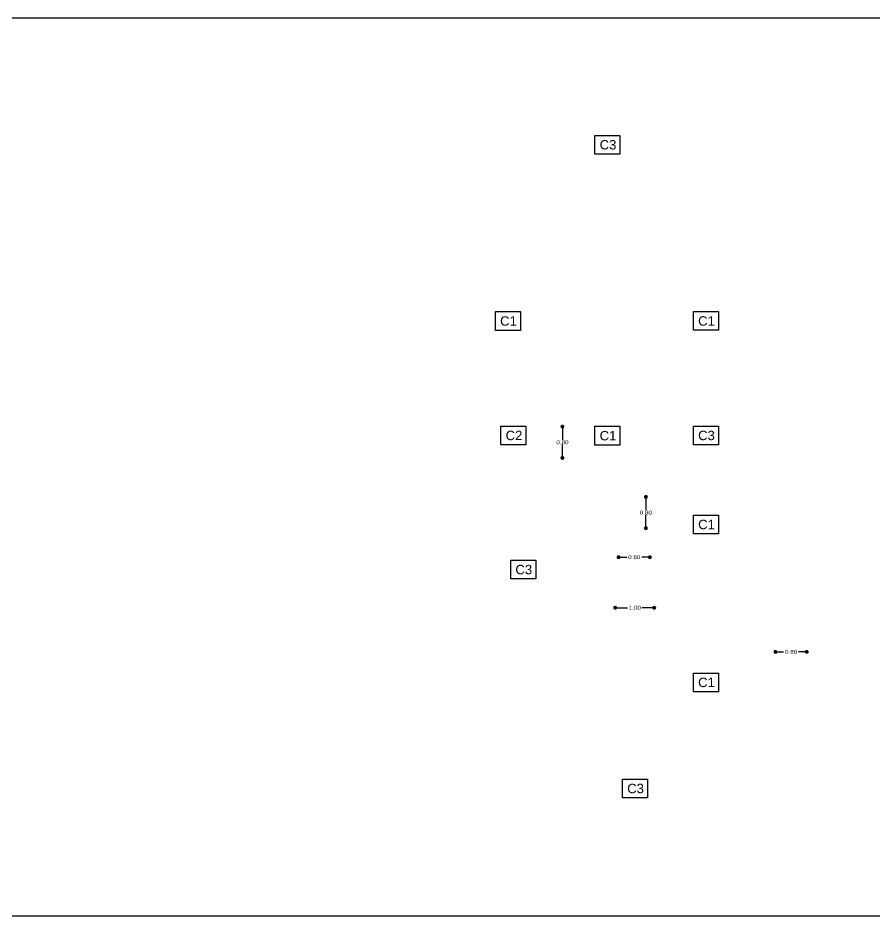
# Model space of a CAD drawing. Header units: metres. Extents: x -92 to 671, y -42 to 91.
# Drawn here: x 401.06 to 422.96, y 14.97 to 37.93 of the extents above; entities that cross this region are included whole.
import ezdxf

# ---------------------------------------------------------------- set-up
doc = ezdxf.new("R2010")
doc.units = ezdxf.units.M
doc.linetypes.add('_CONTINUOUS', pattern=[2, 1, 1])
doc.layers.add('01Texto 1', color=220, linetype='Continuous')
doc.layers.add('05DB-SUA', color=30, linetype='_CONTINUOUS', true_color=0xff7f00)
doc.styles.add('FUTURA', font='', dxfattribs={"width": 1.2})
doc.styles.get("Standard").update_dxf_attribs({"font": 'arial.ttf'})
doc.styles.get('FUTURA').set_extended_font_data('Futura Bk BT')
doc.dimstyles.new('50', dxfattribs={"dimscale": 0, "dimtxt": 0.1, "dimasz": 0.07, "dimexe": 0.2, "dimexo": 0.2, "dimgap": 0.01, "dimtad": 0, "dimtih": 1, "dimtoh": 1, "dimzin": 0, "dimdsep": 46, "dimtxsty": 'FUTURA', "dimblk": 'DOT', "dimcen": 0.1, "dimse1": 1, "dimse2": 1, "dimazin": 0, "dimtfac": 1, "dimtmove": 2, "dimatfit": 2, "dimldrblk": 'DOT', "dimfxl": 1, "dimtolj": 1, "dimarcsym": 0})

# ---------------------------------------------------------------- blocks, each defined once
blk = doc.blocks.new('_DOT')
at = {"color": 0, "linetype": 'ByBlock'}
blk.add_line((-0.5, 0), (-1, 0), dxfattribs=at)
at = {"color": 0, "linetype": 'ByBlock', "const_width": 0.5}
blk.add_lwpolyline([(-0.25, 0, 1), (0.25, 0, 1)], format="xyb", close=True, dxfattribs=at)
blk = doc.blocks.new('*D266')
at = {"layer": '05DB-SUA', "color": 0, "lineweight": -2, "ltscale": 15, "transparency": 16777216}
for p, q in [((414.989, 27.384), (414.989, 27.144)), ((414.989, 26.784), (414.989, 27.024))]:
    blk.add_line(p, q, dxfattribs=at)
at = {"layer": 'DEFPOINTS', "color": 0, "ltscale": 15, "transparency": 16777216}
for p in [(414.939, 27.484), (414.989, 27.484), (414.939, 26.684)]:
    blk.add_point(p, dxfattribs=at)
at = {"layer": '05DB-SUA', "color": 0, "lineweight": -2, "ltscale": 15, "transparency": 16777216, "xscale": 0.1, "yscale": 0.1, "zscale": 0.1}
for p, rotation in [((414.989, 27.484), 90), ((414.989, 26.684), 270)]:
    blk.add_blockref('_DOT', p, dxfattribs=dict(at, rotation=rotation))
at = {"layer": '05DB-SUA', "color": 0, "ltscale": 15, "transparency": 16777216, "insert": (414.989, 27.084), "char_height": 0.1, "attachment_point": 5, "style": 'FUTURA'}
blk.add_mtext('\\A1;0.80', dxfattribs=at)
blk = doc.blocks.new('*D267')
at = {"layer": '05DB-SUA', "color": 0, "lineweight": -2, "ltscale": 15, "transparency": 16777216}
for p, q in [((417.125, 25.586), (417.125, 25.346)), ((417.125, 24.986), (417.125, 25.226))]:
    blk.add_line(p, q, dxfattribs=at)
at = {"layer": 'DEFPOINTS', "color": 0, "ltscale": 15, "transparency": 16777216}
for p in [(417.125, 25.686), (417.339, 25.686), (417.339, 24.886)]:
    blk.add_point(p, dxfattribs=at)
at = {"layer": '05DB-SUA', "color": 0, "lineweight": -2, "ltscale": 15, "transparency": 16777216, "xscale": 0.1, "yscale": 0.1, "zscale": 0.1}
for p, rotation in [((417.125, 25.686), 90), ((417.125, 24.886), 270)]:
    blk.add_blockref('_DOT', p, dxfattribs=dict(at, rotation=rotation))
at = {"layer": '05DB-SUA', "color": 0, "ltscale": 15, "transparency": 16777216, "insert": (417.125, 25.286), "char_height": 0.1, "attachment_point": 5, "style": 'FUTURA'}
blk.add_mtext('\\A1;0.80', dxfattribs=at)
blk = doc.blocks.new('*D268')
at = {"layer": '05DB-SUA', "color": 0, "lineweight": -2, "ltscale": 15, "transparency": 16777216}
for p, q in [((416.527, 24.144), (416.634, 24.144)), ((417.127, 24.144), (417.02, 24.144))]:
    blk.add_line(p, q, dxfattribs=at)
at = {"layer": 'DEFPOINTS', "color": 0, "ltscale": 15, "transparency": 16777216}
for p in [(416.427, 24.144), (416.427, 23.975), (417.227, 23.975)]:
    blk.add_point(p, dxfattribs=at)
at = {"layer": '05DB-SUA', "color": 0, "lineweight": -2, "ltscale": 15, "transparency": 16777216, "xscale": 0.1, "yscale": 0.1, "zscale": 0.1, "rotation": 180}
blk.add_blockref('_DOT', (416.427, 24.144), dxfattribs=at)
at = {"layer": '05DB-SUA', "color": 0, "lineweight": -2, "ltscale": 15, "transparency": 16777216, "xscale": 0.1, "yscale": 0.1, "zscale": 0.1}
blk.add_blockref('_DOT', (417.227, 24.144), dxfattribs=at)
at = {"layer": '05DB-SUA', "color": 0, "ltscale": 15, "transparency": 16777216, "insert": (416.827, 24.144), "char_height": 0.1, "attachment_point": 5, "style": 'FUTURA'}
blk.add_mtext('\\A1;0.80', dxfattribs=at)
blk = doc.blocks.new('*D269')
at = {"layer": '05DB-SUA', "color": 0, "lineweight": -2, "ltscale": 15, "transparency": 16777216}
for p, q in [((416.44, 22.852), (416.658, 22.852)), ((417.239, 22.852), (417.021, 22.852))]:
    blk.add_line(p, q, dxfattribs=at)
at = {"layer": 'DEFPOINTS', "color": 0, "ltscale": 15, "transparency": 16777216}
for p in [(416.34, 22.852), (416.34, 22.378), (417.339, 22.378)]:
    blk.add_point(p, dxfattribs=at)
at = {"layer": '05DB-SUA', "color": 0, "lineweight": -2, "ltscale": 15, "transparency": 16777216, "xscale": 0.1, "yscale": 0.1, "zscale": 0.1, "rotation": 180}
blk.add_blockref('_DOT', (416.34, 22.852), dxfattribs=at)
at = {"layer": '05DB-SUA', "color": 0, "lineweight": -2, "ltscale": 15, "transparency": 16777216, "xscale": 0.1, "yscale": 0.1, "zscale": 0.1}
blk.add_blockref('_DOT', (417.339, 22.852), dxfattribs=at)
at = {"layer": '05DB-SUA', "color": 0, "ltscale": 15, "transparency": 16777216, "insert": (416.84, 22.852), "char_height": 0.1, "attachment_point": 5, "style": 'FUTURA'}
blk.add_mtext('\\A1;1.00', dxfattribs=at)
blk = doc.blocks.new('*D265')
at = {"layer": '05DB-SUA', "color": 0, "lineweight": -2, "ltscale": 15, "transparency": 16777216}
for p, q in [((420.54, 21.724), (420.647, 21.724)), ((421.139, 21.724), (421.033, 21.724))]:
    blk.add_line(p, q, dxfattribs=at)
at = {"layer": 'DEFPOINTS', "color": 0, "ltscale": 15, "transparency": 16777216}
for p in [(420.44, 21.878), (421.239, 21.878), (421.239, 21.724)]:
    blk.add_point(p, dxfattribs=at)
at = {"layer": '05DB-SUA', "color": 0, "lineweight": -2, "ltscale": 15, "transparency": 16777216, "xscale": 0.1, "yscale": 0.1, "zscale": 0.1, "rotation": 180}
blk.add_blockref('_DOT', (420.44, 21.724), dxfattribs=at)
at = {"layer": '05DB-SUA', "color": 0, "lineweight": -2, "ltscale": 15, "transparency": 16777216, "xscale": 0.1, "yscale": 0.1, "zscale": 0.1}
blk.add_blockref('_DOT', (421.239, 21.724), dxfattribs=at)
at = {"layer": '05DB-SUA', "color": 0, "ltscale": 15, "transparency": 16777216, "insert": (420.84, 21.724), "char_height": 0.1, "attachment_point": 5, "style": 'FUTURA'}
blk.add_mtext('\\A1;0.80', dxfattribs=at)

msp = doc.modelspace()

# ---------------------------------------------------------------- linework, layer by layer
at = {"layer": '01Texto 1'}
msp.add_lwpolyline([(379.157, 37.935), (448.001, 37.935), (448.001, 14.968), (379.157, 14.968)], close=True, dxfattribs=at)

# ---------------------------------------------------------------- texts
at = {"layer": '05DB-SUA', "color": 217, "true_color": 0x93278f, "char_height": 0.24, "attachment_point": 1, "bg_fill": 16, "box_fill_scale": 1.5, "bg_fill_color": 256, "bg_fill_transparency": 0}
for s, insert in [('\\pxql;C3', (415.942, 34.812)), ('\\pxql;C1', (413.395, 30.305)), ('\\pxql;C1', (418.461, 30.307)), ('\\pxql;C2', (413.535, 27.378)), ('\\pxql;C1', (415.942, 27.372)), ('\\pxql;C3', (418.461, 27.378)), ('\\pxql;C1', (418.461, 25.101)), ('\\pxql;C3', (413.786, 23.948)), ('\\pxql;C1', (418.461, 21.063)), ('\\pxql;C3', (416.647, 18.35))]:
    msp.add_mtext_dynamic_manual_height_columns(s, width=0.4, gutter_width=13.483, heights=[0], dxfattribs=dict(at, insert=insert))

# ---------------------------------------------------------------- dimensions: what is measured, and where the dimension line sits
at = {"layer": '05DB-SUA', "ltscale": 15}
for base, p1, p2, angle, picture, middle in [((414.989, 27.484), (414.939, 26.684), (414.939, 27.484), 90, '*D266', (414.989, 27.084)), ((417.125, 25.686), (417.339, 24.886), (417.339, 25.686), 90, '*D267', (417.125, 25.286)), ((416.427, 24.144), (417.227, 23.975), (416.427, 23.975), 180, '*D268', (416.827, 24.144))]:
    dim = msp.add_linear_dim(base=base, p1=p1, p2=p2, angle=angle, dimstyle='50', override={"dimscale": 1, "dimasz": 0.1}, dxfattribs=at)
    dim.commit()
    dim.dimension.update_dxf_attribs({"geometry": picture, "text_midpoint": middle})
for base, p1, p2, picture, middle in [((416.34, 22.852), (417.339, 22.378), (416.34, 22.378), '*D269', (416.84, 22.852)), ((421.239, 21.724), (420.44, 21.878), (421.239, 21.878), '*D265', (420.84, 21.724))]:
    dim = msp.add_linear_dim(base=base, p1=p1, p2=p2, dimstyle='50', override={"dimscale": 1, "dimasz": 0.1}, dxfattribs=at)
    dim.commit()
    dim.dimension.update_dxf_attribs({"geometry": picture, "text_midpoint": middle})

doc.saveas('drawing.dxf')
